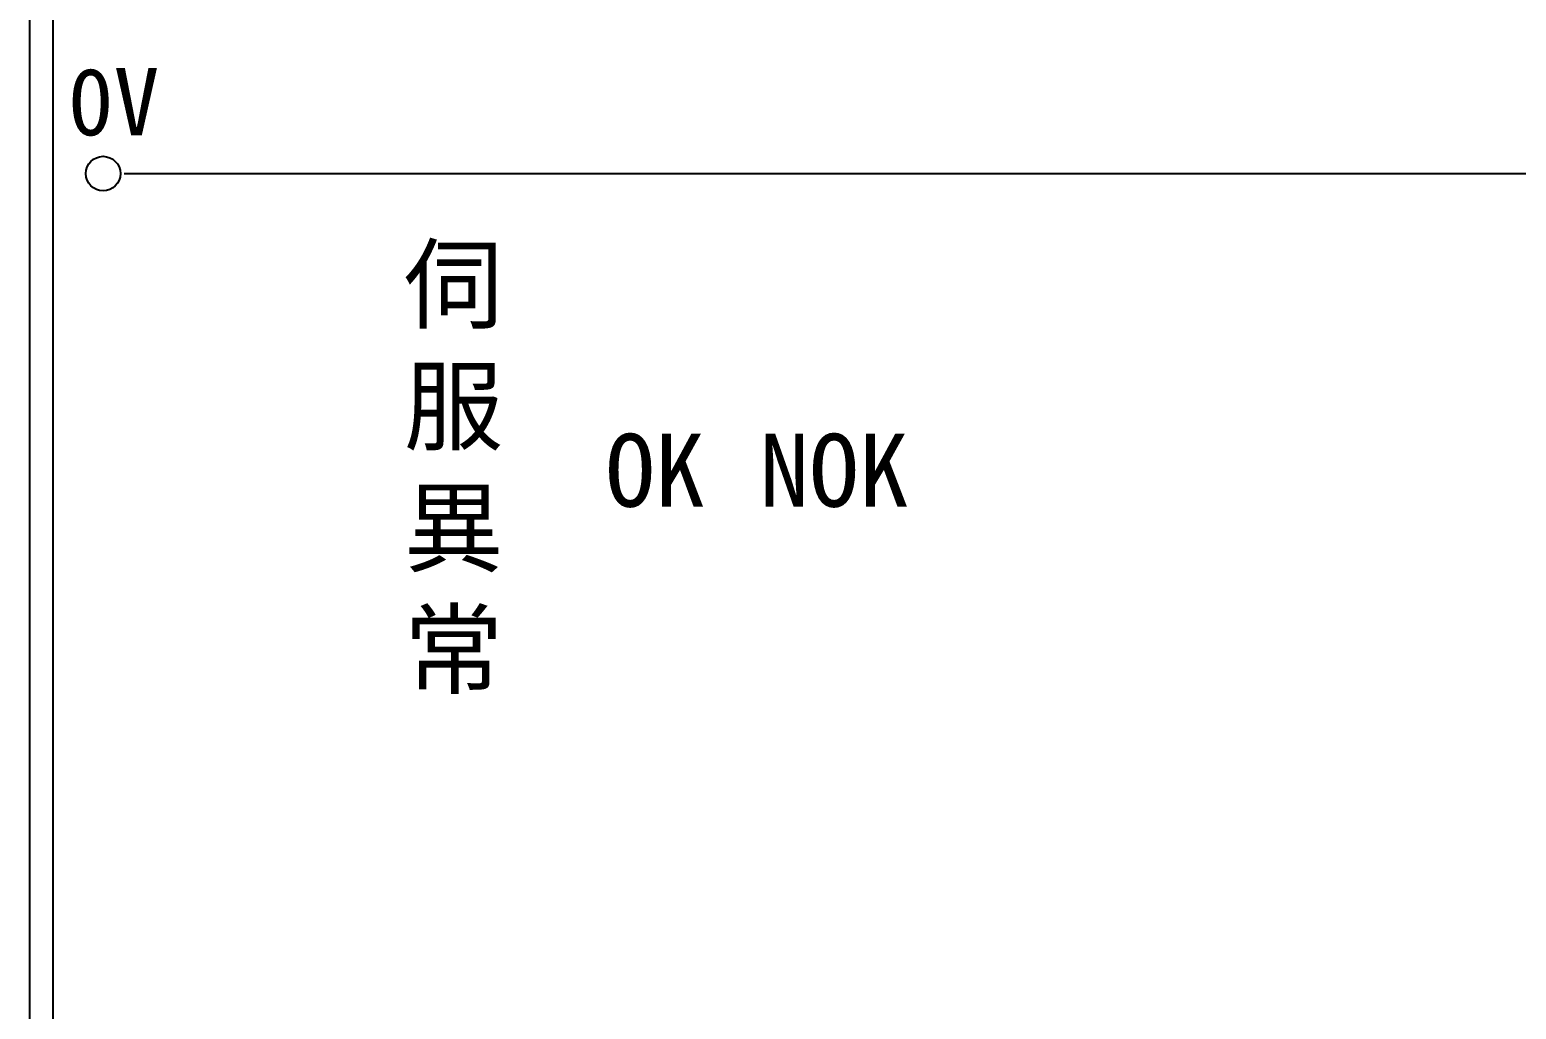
# Model space of a CAD drawing. Extents: x 627 to 914, y 3 to 207.
# Drawn here: x 627.2 to 706.6, y 55.3 to 107.6 of the extents above; entities that cross this region are included whole.
import ezdxf

# ---------------------------------------------------------------- set-up
doc = ezdxf.new("R2010")
doc.units = 0
doc.layers.add('圖框層', color=7, linetype='CONTINUOUS')
doc.layers.add('標尺寸層', color=3, linetype='CONTINUOUS')
doc.styles.add('CNS', font='romanc.shx', dxfattribs={"bigfont": 'chineset.shx'})
doc.styles.add('STSL', font='KAIU.TTF')

msp = doc.modelspace()

# ---------------------------------------------------------------- linework, layer by layer
at = {"layer": '圖框層', "color": 7}
for p, q in [((627.197, 3), (627.197, 206.969)), ((628.447, 4.25), (628.447, 205.719))]:
    msp.add_line(p, q, dxfattribs=at)
at = {"layer": '標尺寸層', "color": 7}
msp.add_line((632.246, 99.958), (910.117, 99.958), dxfattribs=at)
msp.add_circle((631.119, 99.958), 0.92, dxfattribs=at)

# ---------------------------------------------------------------- texts
at = {"layer": '圖框層', "color": 4, "style": 'STSL'}
msp.add_text('0V', height=3.6, dxfattribs=at).set_placement((629.229, 102))
at = {"layer": '標尺寸層', "color": 7, "char_height": 3.9, "width": 8.6627, "attachment_point": 5, "style": 'CNS'}
for s, insert in [('{\\fDFKai-SB|b0|i0|c136|p65;伺服異常}', (649.845, 84.078)), ('{\\fDFKai-SB|b0|i0|c136|p65;OK}', (660.607, 84.078)), ('{\\fDFKai-SB|b0|i0|c136|p65;NOK}', (670.174, 84.078))]:
    msp.add_mtext(s, dxfattribs=dict(at, insert=insert))

doc.saveas('drawing.dxf')
